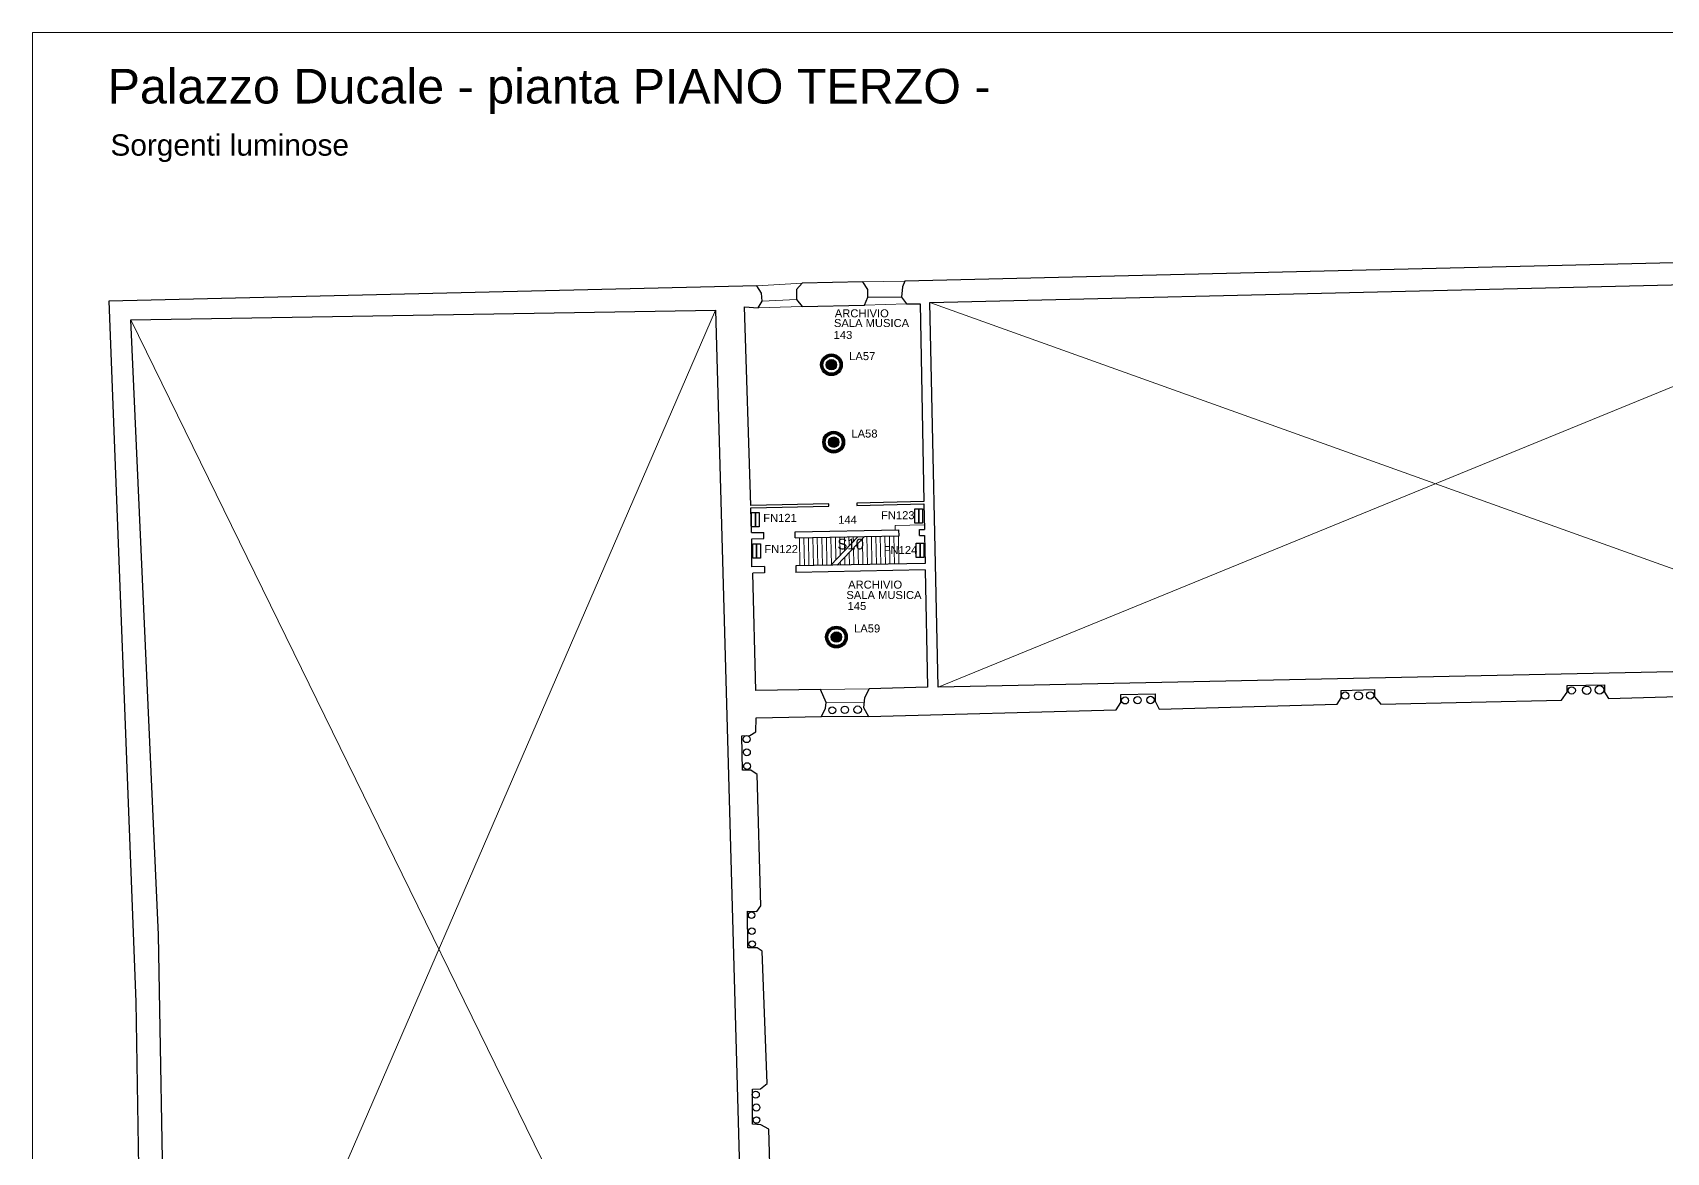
# Model space of a CAD drawing. Header units: millimetres. Extents: x 195 to 76808, y -2861 to 4318.
# Drawn here: x 53215 to 56278, y 2209 to 4309 of the extents above; entities that cross this region are included whole.
import ezdxf
from ezdxf.enums import TextEntityAlignment as Align

# ---------------------------------------------------------------- set-up
doc = ezdxf.new("R2010")
doc.units = ezdxf.units.MM
for name, color, linetype, lineweight in [('_sottile', 253, 'Continuous', 5), ('LAMPADINE', 30, 'Continuous', 30), ('muri', 7, 'Continuous', 9), ('num.vani', 66, 'Continuous', 9)]:
    doc.layers.add(name, color=color, linetype=linetype, lineweight=lineweight)
doc.styles.add('ducale_200', font='arial.ttf', dxfattribs={"height": 1})
doc.styles.get("Standard").update_dxf_attribs({"font": 'arial.ttf'})

# ---------------------------------------------------------------- blocks, each defined once
blk = doc.blocks.new('sospensione normale')
h = blk.add_hatch(color=256)
h.paths.add_polyline_path([(24193.1, 756.4, 1), (24171.9, 756.4, 1)], flags=16)
h.paths.add_polyline_path([(24176, 756.4, -1), (24189, 756.4, -1)], flags=0)
h.paths.add_polyline_path([(24195.1, 756.4, 1), (24169.9, 756.4, 1)])
for radius in [13.6, 12.6, 11.6, 10.6, 6.52]:
    blk.add_circle((24182.5, 756.4), radius)

msp = doc.modelspace()

# ---------------------------------------------------------------- linework, layer by layer
at = {"layer": '_sottile'}
for p, q in [((54652.3, 3361.4), (54653.3, 3308.9)), ((54660.7, 3361.5), (54661.7, 3309.1)), ((54669.2, 3361.7), (54670.2, 3309.2)), ((54677.6, 3361.8), (54678.6, 3309.4)), ((54686, 3362), (54687, 3309.5)), ((54694.5, 3362.1), (54695.5, 3309.7)), ((54702.9, 3362.3), (54703.9, 3309.9)), ((54711.4, 3362.5), (54712.3, 3310)), ((54719.8, 3362.6), (54720.6, 3319.4)), ((54728.2, 3362.8), (54728.9, 3328.1)), ((54736.7, 3362.9), (54737.2, 3336.8)), ((54745.1, 3363.1), (54745.4, 3345.5)), ((54753.5, 3363.3), (54753.7, 3354.2)), ((54753.9, 3342.2), (54754.5, 3310.8)), ((54762.2, 3350.9), (54763, 3311)), ((54770.5, 3359.6), (54771.4, 3311.1)), ((54778.8, 3363.7), (54779.8, 3311.3)), ((54787.3, 3363.9), (54788.3, 3311.4)), ((54795.7, 3364), (54796.7, 3311.6)), ((54804.1, 3364.2), (54805.1, 3311.8)), ((54812.6, 3364.4), (54813.6, 3311.9)), ((54821, 3364.5), (54822, 3312.1)), ((54829.5, 3364.7), (54830.4, 3312.2)), ((54837.9, 3364.8), (54838.9, 3312.4)), ((54729.1, 3316.1), (54729.2, 3310.3)), ((54737.4, 3324.8), (54737.6, 3310.5)), ((54745.7, 3333.5), (54746.1, 3310.7))]:
    msp.add_line(p, q, dxfattribs=at)
for points in [[(54657.8, 3838.7), (54572.3, 3833.9)], [(54771.1, 3841.2), (54850, 3843)], [(56785, 3847.5), (54912.3, 3081.1)], [(54646.9, 3808.1), (54582.9, 3805)], [(54774.7, 3797.7), (54853.1, 3800.5)], [(54780.7, 3812.4), (54844, 3812.6)], [(56798.7, 3120.6), (54897.1, 3802.7)], [(54561.7, 1393.5), (53399.2, 3770.1)], [(54494.9, 3788.3), (53472, 1423.9)], [(54575.4, 3792.9), (54657.6, 3795.4)], [(54831.8, 3376.1), (54831.8, 3384.6), (54886.6, 3385.4)], [(54762.1, 3363), (54711.6, 3310)], [(54773.9, 3363.2), (54723.5, 3310.2)], [(54692.2, 3076.6), (54783.3, 3078.1)], [(54702.8, 3052.3), (54773.3, 3051.7)], [(54693.7, 3026.5), (54781.7, 3026.5)]]:
    msp.add_lwpolyline(points, dxfattribs=at)
at = {"layer": 'LAMPADINE'}
for points in [[(54562.7, 3408.7), (54569.8, 3408.7), (54569.8, 3381.7), (54562.7, 3381.7)], [(54569.8, 3408.7), (54577, 3408.7), (54577, 3381.7), (54569.8, 3381.7)], [(54869, 3415.9), (54876.2, 3415.9), (54876.2, 3388.9), (54869, 3388.9)], [(54876.2, 3415.9), (54883.3, 3415.9), (54883.3, 3388.9), (54876.2, 3388.9)], [(54564.9, 3350.2), (54572.1, 3350.2), (54572.1, 3323.2), (54564.9, 3323.2)], [(54572.1, 3350.2), (54579.2, 3350.2), (54579.2, 3323.2), (54572.1, 3323.2)], [(54871.5, 3351.3), (54878.7, 3351.3), (54878.7, 3324.3), (54871.5, 3324.3)], [(54878.7, 3351.3), (54885.8, 3351.3), (54885.8, 3324.3), (54878.7, 3324.3)]]:
    msp.add_lwpolyline(points, close=True, dxfattribs=at)
at = {"layer": 'muri', "linetype": 'ByBlock', "lineweight": 30}
for p, q in [((56826.1, 3890.1), (54850, 3843)), ((54572.3, 3833.9), (53358.2, 3805)), ((54581.4, 3820.2), (54572.3, 3833.9)), ((54845.5, 3832.3), (54844, 3812.6)), ((54850, 3843), (54845.5, 3832.3)), ((53358.2, 3805), (53408.3, 2490.8)), ((54575.4, 3792.9), (54582.9, 3805)), ((54582.9, 3805), (54581.4, 3820.2)), ((54844, 3812.6), (54853.1, 3800.5)), ((54853.1, 3800.5), (54878.9, 3800.5)), ((54878.9, 3800.5), (54885.8, 3429.3)), ((54549.6, 3794.7), (54575.4, 3792.9)), ((54561.1, 3422), (54549.6, 3794.7)), ((54707.4, 3425.3), (54561.1, 3422)), ((54561.2, 3417.5), (54707.4, 3420.8)), ((54562.7, 3371.1), (54561.2, 3417.5)), ((54707.4, 3420.8), (54707.4, 3425.3)), ((54885.8, 3429.3), (54759.9, 3426.4)), ((54759.9, 3426.4), (54760, 3422)), ((54760, 3422), (54885.9, 3424.8)), ((54885.9, 3424.8), (54886.8, 3377.1)), ((54562.7, 3371.1), (54585.6, 3371.5)), ((54585.9, 3360.1), (54585.6, 3371.5)), ((54644.5, 3372.6), (54839, 3376.2)), ((54644.7, 3361.2), (54644.5, 3372.6)), ((54839.2, 3364.9), (54839, 3376.2)), ((54877.5, 3377), (54886.8, 3377.1)), ((54877.8, 3365.6), (54877.5, 3377)), ((54563.2, 3359.7), (54585.9, 3360.1)), ((54563.2, 3307.2), (54563.2, 3359.7)), ((54644.7, 3361.2), (54839.2, 3364.9)), ((54762, 3363), (54762, 3362.9)), ((54877.8, 3365.6), (54887, 3365.8)), ((54887, 3365.8), (54888, 3313.3)), ((54586.8, 3307.7), (54563.2, 3307.2)), ((54586.8, 3307.7), (54587.1, 3295.5)), ((54888, 3313.3), (54645.7, 3308.8)), ((54645.7, 3308.8), (54645.9, 3296.6)), ((54587.1, 3295.5), (54564.9, 3295.1)), ((54570.8, 3075.3), (54564.9, 3295.1)), ((54888, 3301.2), (54645.9, 3296.6)), ((54888, 3301.2), (54892.5, 3081.1)), ((54692.2, 3076.6), (54570.8, 3075.3)), ((54702.8, 3052.3), (54692.2, 3076.6)), ((54783.3, 3078.1), (54774.2, 3061.4)), ((54892.5, 3081.1), (54783.3, 3078.1)), ((55255.2, 3067.5), (55319, 3068.7)), ((55255.2, 3052.3), (55255.2, 3067.5)), ((55319, 3068.7), (55319, 3055.3)), ((55668, 3075), (55730.3, 3076.6)), ((55668, 3061.4), (55668, 3075)), ((55730.3, 3076.6), (55730.3, 3062.9)), ((55730.3, 3062.9), (55742.4, 3049.2)), ((56080.8, 3056.8), (56091.8, 3071.6)), ((56091.8, 3084.5), (56161.3, 3085.7)), ((56091.8, 3071.6), (56091.8, 3084.5)), ((56161.3, 3085.7), (56161.3, 3072)), ((56161.3, 3072), (56168.9, 3059.9)), ((56168.9, 3059.9), (56498.2, 3069)), ((54693.7, 3026.5), (54701.3, 3041.7)), ((54701.3, 3041.7), (54702.8, 3052.3)), ((54774.2, 3061.4), (54772.6, 3043.2)), ((54772.6, 3043.2), (54781.7, 3026.5)), ((54781.7, 3026.5), (55246.1, 3038.6)), ((55246.1, 3038.6), (55255.2, 3052.3)), ((55319, 3055.3), (55326.6, 3040.1)), ((55326.6, 3040.1), (55660.5, 3049.2)), ((55660.5, 3049.2), (55668, 3061.4)), ((55742.4, 3049.2), (56080.8, 3056.8)), ((54570.8, 2997.6), (54571.2, 3023.6)), ((54571.2, 3023.6), (54693.7, 3026.5)), ((54544.8, 2990.1), (54559.4, 2990.8)), ((54545.8, 2925.4), (54544.8, 2990.1)), ((54559.4, 2990.8), (54570.8, 2997.6)), ((54561.3, 2925.4), (54545.8, 2925.4)), ((54573.5, 2917.2), (54561.3, 2925.4)), ((54580.4, 2670.9), (54573.5, 2917.2)), ((54572.3, 2660.7), (54580.4, 2670.9)), ((54555.6, 2592.4), (54555.1, 2660.9)), ((54555.1, 2660.9), (54572.3, 2660.7)), ((54573.3, 2592.1), (54555.6, 2592.4)), ((54582.9, 2586.4), (54573.3, 2592.1)), ((54592, 2337.7), (54582.9, 2586.4)), ((53408.3, 2490.8), (53430.3, 1188.6)), ((54564.2, 2327.2), (54579.7, 2328.2)), ((54579.7, 2328.2), (54592, 2337.7)), ((54564.3, 2261.4), (54564.2, 2327.2)), ((54579.9, 2260.1), (54564.3, 2261.4)), ((54595.1, 2252.5), (54579.9, 2260.1)), ((54602.7, 1999.1), (54595.1, 2252.5))]:
    msp.add_line(p, q, dxfattribs=at)
at = {"layer": 'muri', "linetype": 'Continuous', "ltscale": 0.1}
msp.add_lwpolyline([(53215.1, 4308.8), (59135.1, 4308.8), (59135.1, 108.8), (53215.1, 108.8)], close=True, dxfattribs=at)
at = {"layer": 'muri', "linetype": 'ByBlock', "lineweight": 30}
for points in [[(54771.1, 3841.2), (54657.8, 3838.7), (54646.9, 3826.8), (54646.9, 3808.1), (54657.6, 3795.4), (54774.7, 3797.7), (54780.7, 3812.4), (54780.5, 3827.3), (54771.1, 3841.2)], [(56785, 3847.5), (56798.7, 3120.6), (54912.3, 3081.1), (54897.1, 3802.7), (56785, 3847.5)], [(53472, 1423.9), (53450.8, 2616.7), (53399.2, 3770.1), (54494.9, 3788.3), (54561.7, 1393.5), (53472, 1423.9)]]:
    msp.add_lwpolyline(points, dxfattribs=at)
for centre, radius in [((55262.8, 3056.3), 6.52), ((55286.4, 3057), 6.83), ((55310.5, 3057.2), 7.02), ((55675.6, 3065.4), 6.83), ((55700.3, 3065), 7.59), ((55722.3, 3065.8), 6.85), ((56100.2, 3075.2), 6.83), ((56128.4, 3075.6), 7.8), ((56152.2, 3076.2), 7.98), ((54713.9, 3038), 6.52), ((54737.5, 3038.8), 6.83), ((54761.6, 3039), 7.02), ((54553.6, 2983.8), 6.55), ((54553.9, 2959.2), 6.47), ((54554.4, 2933.2), 6.36), ((54562.7, 2653.6), 5.98), ((54563.2, 2623.7), 6.07), ((54563.9, 2599.6), 5.99), ((54570.6, 2317), 6.68), ((54571.7, 2292.9), 6.65), ((54572.2, 2269.4), 6.17)]:
    msp.add_circle(centre, radius, dxfattribs=at)

# ---------------------------------------------------------------- block references
at = {"layer": 'LAMPADINE', "xscale": 1.5, "yscale": 1.5, "zscale": 1.5}
for p in [(18438.7, 2551.4), (18442.9, 2406.2), (18448, 2040.7)]:
    msp.add_blockref('sospensione normale', p, dxfattribs=at)

# ---------------------------------------------------------------- texts
at = {"layer": 'LAMPADINE', "color": 150, "char_height": 15, "width": 767, "attachment_point": 1, "line_spacing_factor": 0.75, "style": 'ducale_200'}
for s, insert in [('LA57', (54745.7, 3709.6)), ('LA58', (54749.9, 3564.4)), ('FN121', (54584.6, 3406.3)), ('FN123', (54805.4, 3411.3)), ('FN122', (54586.8, 3347.8)), ('FN124', (54810.5, 3346)), ('LA59', (54754.9, 3198.9))]:
    msp.add_mtext(s, dxfattribs=dict(at, insert=insert))
at = {"layer": 'muri', "linetype": 'ByBlock', "lineweight": 30, "style": 'ducale_200'}
for s, p in [('SALA MUSICA', (54787.6, 3756.7)), ('ARCHIVIO', (54769.4, 3774.9)), ('ARCHIVIO', (54794.4, 3266.1)), ('SALA MUSICA', (54810.9, 3246.6))]:
    msp.add_text(s, height=15, dxfattribs=at).set_placement(p, align=Align.CENTER)
at = {"layer": 'muri', "linetype": 'Continuous', "ltscale": 0.1, "attachment_point": 1}
for s, insert, char_height, width in [('Palazzo Ducale - pianta PIANO TERZO - ', (53355.6, 4240.9), 65, 20000), ('Sorgenti luminose', (53360.9, 4118.1), 40, 1389.355)]:
    msp.add_mtext(s, dxfattribs=dict(at, insert=insert, char_height=char_height, width=width))
at = {"layer": 'num.vani', "linetype": 'Continuous', "attachment_point": 1}
for s, insert, char_height, width in [('{\\fArial|b0|i0|c0|p34;143}', (54716.6, 3749.3), 15, 1389.35), ('{\\fArial|b0|i0|c0|p34;144}', (54725.1, 3402.6), 15, 1389.35), ('S10', (54723.6, 3359.6), 20, 1389.36), ('{\\fArial|b0|i0|c0|p34;145}', (54742.8, 3241), 15, 1389.35)]:
    msp.add_mtext(s, dxfattribs=dict(at, insert=insert, char_height=char_height, width=width))

doc.saveas('drawing.dxf')
